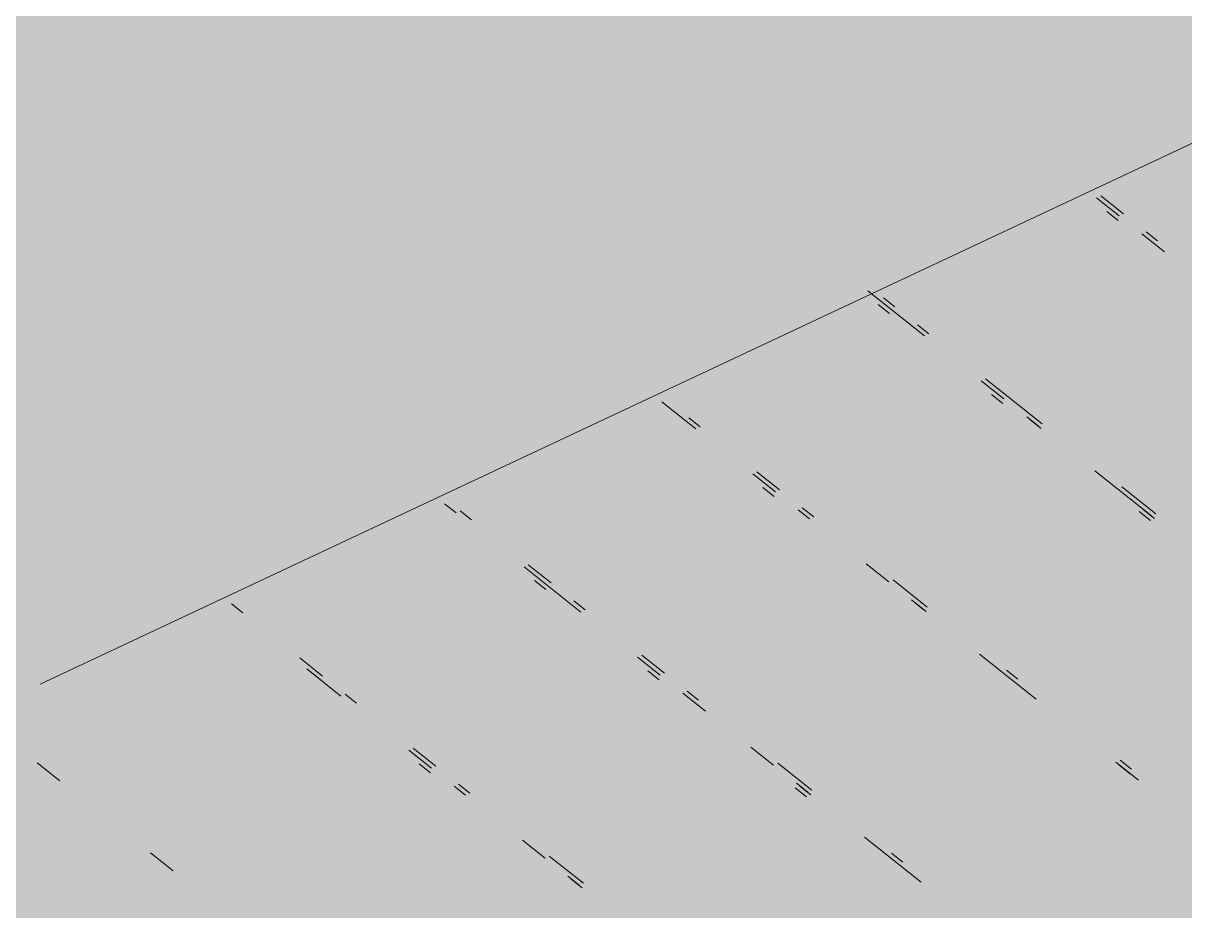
# Paper-space layout '03 3D Building and Roof' of a CAD drawing. Header units: millimetres. Extents: x 5 to 415, y 5 to 292.
# Drawn here: x 245.629 to 249.028, y 81.995 to 84.591 of the extents above; entities that cross this region are included whole.
import ezdxf

# ---------------------------------------------------------------- set-up
doc = ezdxf.new("R2010")
doc.units = ezdxf.units.MM
doc.layers.add('EXISTING', color=7, linetype='Continuous')
doc.layers.add('IMAGES', color=7, linetype='Continuous')

# ---------------------------------------------------------------- blocks, each defined once
blk = doc.blocks.new('SHEET_03')
at = {"layer": 'EXISTING', "color": 250, "lineweight": 9}
for p, q in [((245.6786, 82.6574), (249.3388, 84.3757)), ((248.7696, 84.08), (248.836, 84.0274)), ((248.8485, 84.0332), (248.7821, 84.0859)), ((248.8328, 84.0137), (248.7996, 84.0401)), ((248.9481, 83.9542), (248.9149, 83.9805)), ((248.9024, 83.9747), (248.9688, 83.922)), ((248.1007, 83.8079), (248.2667, 83.6762)), ((248.1796, 83.7611), (248.1464, 83.7875)), ((248.1639, 83.7416), (248.1307, 83.768)), ((248.2792, 83.6821), (248.246, 83.7084)), ((248.4326, 83.5445), (248.499, 83.4919)), ((248.6111, 83.4187), (248.4451, 83.5504)), ((248.4959, 83.4782), (248.4627, 83.5046)), ((247.4982, 83.4831), (247.5978, 83.4041)), ((247.6102, 83.41), (247.5771, 83.4363)), ((248.5654, 83.4392), (248.5986, 83.4128)), ((248.608, 83.4051), (248.5748, 83.4314)), ((247.7637, 83.2724), (247.8301, 83.2198)), ((247.8426, 83.2256), (247.7762, 83.2783)), ((248.7646, 83.2811), (248.9306, 83.1495)), ((247.827, 83.2061), (247.7938, 83.2325)), ((248.9431, 83.1553), (248.8435, 83.2343)), ((246.8625, 83.1847), (246.8957, 83.1584)), ((246.9413, 83.1379), (246.9081, 83.1642)), ((247.8965, 83.1671), (247.9297, 83.1407)), ((247.9422, 83.1466), (247.909, 83.1729)), ((248.9399, 83.1417), (248.9067, 83.168)), ((248.9274, 83.1358), (248.8942, 83.1622)), ((247.0948, 83.0003), (247.2608, 82.8686)), ((247.1737, 82.9535), (247.1073, 83.0062)), ((248.0957, 83.009), (248.1621, 82.9564)), ((247.1581, 82.934), (247.1249, 82.9604)), ((248.2742, 82.8832), (248.1746, 82.9622)), ((246.2724, 82.8658), (246.2392, 82.8921)), ((247.2733, 82.8745), (247.2401, 82.9008)), ((248.2285, 82.9037), (248.2617, 82.8773)), ((248.271, 82.8696), (248.2378, 82.8959)), ((246.5048, 82.6814), (246.4384, 82.7341)), ((247.4268, 82.7369), (247.4932, 82.6843)), ((247.5057, 82.6901), (247.4393, 82.7428)), ((248.4276, 82.7456), (248.5936, 82.614)), ((246.4591, 82.7019), (246.5587, 82.6229)), ((246.5017, 82.6678), (246.4685, 82.6941)), ((247.49, 82.6706), (247.4568, 82.697)), ((248.5397, 82.6725), (248.5065, 82.6988)), ((246.6044, 82.6024), (246.5712, 82.6287)), ((247.5596, 82.6316), (247.626, 82.5789)), ((247.6021, 82.5975), (247.5689, 82.6238)), ((247.6053, 82.6111), (247.5721, 82.6374)), ((246.7579, 82.4648), (246.8243, 82.4121)), ((246.8368, 82.418), (246.7704, 82.4707)), ((247.7587, 82.4735), (247.8251, 82.4209)), ((245.67, 82.4277), (245.7364, 82.375)), ((246.8211, 82.3985), (246.7879, 82.4249)), ((247.9372, 82.3477), (247.8376, 82.4267)), ((248.826, 82.4296), (248.8924, 82.3769)), ((248.8685, 82.3955), (248.8353, 82.4218)), ((248.8717, 82.4091), (248.8385, 82.4354)), ((246.8907, 82.3595), (246.9239, 82.3331)), ((246.9363, 82.339), (246.9032, 82.3653)), ((247.9216, 82.3282), (247.8884, 82.3546)), ((247.8915, 82.3682), (247.9247, 82.3418)), ((247.9341, 82.3341), (247.9009, 82.3604)), ((247.0898, 82.2014), (247.1562, 82.1488)), ((248.0907, 82.2102), (248.2567, 82.0785)), ((246.002, 82.1643), (246.0684, 82.1116)), ((247.2683, 82.0756), (247.1687, 82.1546)), ((248.2028, 82.137), (248.1696, 82.1633)), ((247.2226, 82.0961), (247.2558, 82.0697)), ((247.2652, 82.062), (247.232, 82.0883))]:
    blk.add_line(p, q, dxfattribs=at)
at = {"layer": 'IMAGES', "color": 7}
for points in [[(244.5255, 84.5424), (249.44, 84.5424), (244.5255, 84.6388), (249.44, 84.6388)], [(244.4291, 84.446), (249.1509, 84.446), (244.4291, 84.5424), (249.1509, 84.5424)], [(244.2364, 84.3496), (248.9582, 84.3496), (244.2364, 84.446), (248.9582, 84.446)], [(248.9582, 84.3496), (249.0545, 84.3496), (248.9582, 84.446), (249.0545, 84.446)], [(243.9473, 84.2532), (248.6691, 84.2532), (243.9473, 84.3496), (248.6691, 84.3496)], [(248.6691, 84.2532), (248.7655, 84.2532), (248.6691, 84.3496), (248.7655, 84.3496)], [(248.7655, 84.2532), (248.8618, 84.2532), (248.7655, 84.3496), (248.8618, 84.3496)], [(248.8618, 84.2532), (248.9582, 84.2532), (248.8618, 84.3496), (248.9582, 84.3496)], [(248.9582, 84.2532), (249.1509, 84.2532), (248.9582, 84.3496), (249.1509, 84.3496)], [(243.8509, 84.1568), (248.4764, 84.1568), (243.8509, 84.2532), (248.4764, 84.2532)], [(248.4764, 84.1568), (248.6691, 84.1568), (248.4764, 84.2532), (248.6691, 84.2532)], [(248.6691, 84.1568), (248.7655, 84.1568), (248.6691, 84.2532), (248.7655, 84.2532)], [(248.7655, 84.1568), (248.8618, 84.1568), (248.7655, 84.2532), (248.8618, 84.2532)], [(248.8618, 84.1568), (249.0545, 84.1568), (248.8618, 84.2532), (249.0545, 84.2532)], [(243.6582, 84.0604), (248.2836, 84.0604), (243.6582, 84.1568), (248.2836, 84.1568)], [(248.2836, 84.0604), (248.38, 84.0604), (248.2836, 84.1568), (248.38, 84.1568)], [(248.38, 84.0604), (248.4764, 84.0604), (248.38, 84.1568), (248.4764, 84.1568)], [(248.4764, 84.0604), (248.5727, 84.0604), (248.4764, 84.1568), (248.5727, 84.1568)], [(248.5727, 84.0604), (248.6691, 84.0604), (248.5727, 84.1568), (248.6691, 84.1568)], [(248.6691, 84.0604), (248.7655, 84.0604), (248.6691, 84.1568), (248.7655, 84.1568)], [(248.7655, 84.0604), (248.8618, 84.0604), (248.7655, 84.1568), (248.8618, 84.1568)], [(248.8618, 83.964), (248.9582, 83.964), (248.8618, 84.1568), (248.9582, 84.1568)], [(248.9582, 84.0604), (249.1509, 84.0604), (248.9582, 84.1568), (249.1509, 84.1568)], [(243.3691, 83.964), (248.0909, 83.964), (243.3691, 84.0604), (248.0909, 84.0604)], [(248.0909, 83.964), (248.1873, 83.964), (248.0909, 84.0604), (248.1873, 84.0604)], [(248.1873, 83.8676), (248.2836, 83.8676), (248.1873, 84.0604), (248.2836, 84.0604)], [(248.2836, 83.964), (248.38, 83.964), (248.2836, 84.0604), (248.38, 84.0604)], [(248.38, 83.964), (248.4764, 83.964), (248.38, 84.0604), (248.4764, 84.0604)], [(248.4764, 83.964), (248.5727, 83.964), (248.4764, 84.0604), (248.5727, 84.0604)], [(248.5727, 83.964), (248.6691, 83.964), (248.5727, 84.0604), (248.6691, 84.0604)], [(248.6691, 83.964), (248.7655, 83.964), (248.6691, 84.0604), (248.7655, 84.0604)], [(248.7655, 83.964), (248.8618, 83.964), (248.7655, 84.0604), (248.8618, 84.0604)], [(248.9582, 83.964), (249.0545, 83.964), (248.9582, 84.0604), (249.0545, 84.0604)], [(243.2727, 83.8676), (247.9945, 83.8676), (243.2727, 83.964), (247.9945, 83.964)], [(247.9945, 83.8676), (248.0909, 83.8676), (247.9945, 83.964), (248.0909, 83.964)], [(248.0909, 83.8676), (248.1873, 83.8676), (248.0909, 83.964), (248.1873, 83.964)], [(248.2836, 83.8676), (248.38, 83.8676), (248.2836, 83.964), (248.38, 83.964)], [(248.38, 83.8676), (248.4764, 83.8676), (248.38, 83.964), (248.4764, 83.964)], [(248.4764, 83.8676), (248.5727, 83.8676), (248.4764, 83.964), (248.5727, 83.964)], [(248.5727, 83.8676), (248.6691, 83.8676), (248.5727, 83.964), (248.6691, 83.964)], [(248.6691, 83.8676), (248.7655, 83.8676), (248.6691, 83.964), (248.7655, 83.964)], [(248.7655, 83.8676), (248.8618, 83.8676), (248.7655, 83.964), (248.8618, 83.964)], [(248.8618, 83.8676), (248.9582, 83.8676), (248.8618, 83.964), (248.9582, 83.964)], [(248.9582, 83.8676), (249.0545, 83.8676), (248.9582, 83.964), (249.0545, 83.964)], [(242.7909, 83.7712), (247.6091, 83.7712), (242.7909, 83.8676), (247.6091, 83.8676)], [(247.6091, 83.7712), (247.7055, 83.7712), (247.6091, 83.8676), (247.7055, 83.8676)], [(247.7055, 83.7712), (247.8982, 83.7712), (247.7055, 83.8676), (247.8982, 83.8676)], [(247.8982, 83.7712), (247.9945, 83.7712), (247.8982, 83.8676), (247.9945, 83.8676)], [(247.9945, 83.7712), (248.0909, 83.7712), (247.9945, 83.8676), (248.0909, 83.8676)], [(248.0909, 83.7712), (248.1873, 83.7712), (248.0909, 83.8676), (248.1873, 83.8676)], [(248.1873, 83.7712), (248.2836, 83.7712), (248.1873, 83.8676), (248.2836, 83.8676)], [(248.2836, 83.7712), (248.38, 83.7712), (248.2836, 83.8676), (248.38, 83.8676)], [(248.38, 83.7712), (248.4764, 83.7712), (248.38, 83.8676), (248.4764, 83.8676)], [(248.4764, 83.7712), (248.5727, 83.7712), (248.4764, 83.8676), (248.5727, 83.8676)], [(248.5727, 83.7712), (248.8618, 83.7712), (248.5727, 83.8676), (248.8618, 83.8676)], [(248.8618, 83.7712), (248.9582, 83.7712), (248.8618, 83.8676), (248.9582, 83.8676)], [(248.9582, 83.7712), (249.1509, 83.7712), (248.9582, 83.8676), (249.1509, 83.8676)], [(242.6945, 83.6748), (247.5127, 83.6748), (242.6945, 83.7712), (247.5127, 83.7712)], [(247.5127, 83.6748), (247.6091, 83.6748), (247.5127, 83.7712), (247.6091, 83.7712)], [(247.6091, 83.6748), (247.7055, 83.6748), (247.6091, 83.7712), (247.7055, 83.7712)], [(247.7055, 83.6748), (247.8018, 83.6748), (247.7055, 83.7712), (247.8018, 83.7712)], [(247.8018, 83.6748), (247.8982, 83.6748), (247.8018, 83.7712), (247.8982, 83.7712)], [(247.8982, 83.6748), (247.9945, 83.6748), (247.8982, 83.7712), (247.9945, 83.7712)], [(247.9945, 83.6748), (248.0909, 83.6748), (247.9945, 83.7712), (248.0909, 83.7712)], [(248.0909, 83.6748), (248.1873, 83.6748), (248.0909, 83.7712), (248.1873, 83.7712)], [(248.1873, 83.6748), (248.2836, 83.6748), (248.1873, 83.7712), (248.2836, 83.7712)], [(248.2836, 83.6748), (248.38, 83.6748), (248.2836, 83.7712), (248.38, 83.7712)], [(248.38, 83.6748), (248.4764, 83.6748), (248.38, 83.7712), (248.4764, 83.7712)], [(248.4764, 83.6748), (248.9582, 83.6748), (248.4764, 83.7712), (248.9582, 83.7712)], [(248.9582, 83.6748), (249.1509, 83.6748), (248.9582, 83.7712), (249.1509, 83.7712)], [(242.5018, 83.5784), (247.2236, 83.5784), (242.5018, 83.6748), (247.2236, 83.6748)], [(247.2236, 83.5784), (247.32, 83.5784), (247.2236, 83.6748), (247.32, 83.6748)], [(247.32, 83.5784), (247.4164, 83.5784), (247.32, 83.6748), (247.4164, 83.6748)], [(247.4164, 83.5784), (247.5127, 83.5784), (247.4164, 83.6748), (247.5127, 83.6748)], [(247.5127, 83.5784), (247.6091, 83.5784), (247.5127, 83.6748), (247.6091, 83.6748)], [(247.6091, 83.5784), (247.7055, 83.5784), (247.6091, 83.6748), (247.7055, 83.6748)], [(247.7055, 83.5784), (247.8018, 83.5784), (247.7055, 83.6748), (247.8018, 83.6748)], [(247.8018, 83.5784), (247.8982, 83.5784), (247.8018, 83.6748), (247.8982, 83.6748)], [(247.8982, 83.5784), (247.9945, 83.5784), (247.8982, 83.6748), (247.9945, 83.6748)], [(247.9945, 83.5784), (248.1873, 83.5784), (247.9945, 83.6748), (248.1873, 83.6748)], [(248.1873, 83.5784), (248.2836, 83.5784), (248.1873, 83.6748), (248.2836, 83.6748)], [(248.2836, 83.5784), (248.38, 83.5784), (248.2836, 83.6748), (248.38, 83.6748)], [(248.38, 83.5784), (248.4764, 83.5784), (248.38, 83.6748), (248.4764, 83.6748)], [(248.4764, 83.5784), (248.5727, 83.5784), (248.4764, 83.6748), (248.5727, 83.6748)], [(248.5727, 83.5784), (249.0545, 83.5784), (248.5727, 83.6748), (249.0545, 83.6748)], [(242.3091, 83.482), (247.2236, 83.482), (242.3091, 83.5784), (247.2236, 83.5784)], [(247.2236, 83.482), (247.4164, 83.482), (247.2236, 83.5784), (247.4164, 83.5784)], [(247.4164, 83.482), (247.5127, 83.482), (247.4164, 83.5784), (247.5127, 83.5784)], [(247.5127, 83.482), (247.6091, 83.482), (247.5127, 83.5784), (247.6091, 83.5784)], [(247.6091, 83.482), (247.7055, 83.482), (247.6091, 83.5784), (247.7055, 83.5784)], [(247.7055, 83.482), (247.8018, 83.482), (247.7055, 83.5784), (247.8018, 83.5784)], [(247.8018, 83.482), (247.8982, 83.482), (247.8018, 83.5784), (247.8982, 83.5784)], [(247.8982, 83.482), (248.1873, 83.482), (247.8982, 83.5784), (248.1873, 83.5784)], [(248.1873, 83.482), (248.2836, 83.482), (248.1873, 83.5784), (248.2836, 83.5784)], [(248.2836, 83.482), (248.38, 83.482), (248.2836, 83.5784), (248.38, 83.5784)], [(248.38, 83.482), (248.5727, 83.482), (248.38, 83.5784), (248.5727, 83.5784)], [(248.5727, 83.482), (249.1509, 83.482), (248.5727, 83.5784), (249.1509, 83.5784)], [(242.1164, 83.3856), (246.8382, 83.3856), (242.1164, 83.482), (246.8382, 83.482)], [(246.8382, 83.3856), (247.0309, 83.3856), (246.8382, 83.482), (247.0309, 83.482)], [(247.0309, 83.3856), (247.1273, 83.3856), (247.0309, 83.482), (247.1273, 83.482)], [(247.1273, 83.3856), (247.2236, 83.3856), (247.1273, 83.482), (247.2236, 83.482)], [(247.2236, 83.3856), (247.32, 83.3856), (247.2236, 83.482), (247.32, 83.482)], [(247.32, 83.3856), (247.4164, 83.3856), (247.32, 83.482), (247.4164, 83.482)], [(247.4164, 83.3856), (247.6091, 83.3856), (247.4164, 83.482), (247.6091, 83.482)], [(247.6091, 83.3856), (247.7055, 83.3856), (247.6091, 83.482), (247.7055, 83.482)], [(247.7055, 83.3856), (247.8018, 83.3856), (247.7055, 83.482), (247.8018, 83.482)], [(247.8018, 83.3856), (247.8982, 83.3856), (247.8018, 83.482), (247.8982, 83.482)], [(247.8982, 83.3856), (248.2836, 83.3856), (247.8982, 83.482), (248.2836, 83.482)], [(248.2836, 83.3856), (248.38, 83.3856), (248.2836, 83.482), (248.38, 83.482)], [(248.38, 83.3856), (248.4764, 83.3856), (248.38, 83.482), (248.4764, 83.482)], [(248.4764, 83.3856), (248.6691, 83.3856), (248.4764, 83.482), (248.6691, 83.482)], [(248.6691, 83.3856), (248.7655, 83.3856), (248.6691, 83.482), (248.7655, 83.482)], [(248.7655, 83.3856), (248.8618, 83.3856), (248.7655, 83.482), (248.8618, 83.482)], [(248.8618, 83.3856), (249.3436, 83.3856), (248.8618, 83.482), (249.3436, 83.482)], [(242.02, 83.2892), (246.6455, 83.2892), (242.02, 83.3856), (246.6455, 83.3856)], [(246.6455, 83.2892), (246.9345, 83.2892), (246.6455, 83.3856), (246.9345, 83.3856)], [(246.9345, 83.2892), (247.0309, 83.2892), (246.9345, 83.3856), (247.0309, 83.3856)], [(247.0309, 83.2892), (247.1273, 83.2892), (247.0309, 83.3856), (247.1273, 83.3856)], [(247.1273, 83.2892), (247.32, 83.2892), (247.1273, 83.3856), (247.32, 83.3856)], [(247.32, 83.2892), (247.4164, 83.2892), (247.32, 83.3856), (247.4164, 83.3856)], [(247.4164, 83.2892), (247.5127, 83.2892), (247.4164, 83.3856), (247.5127, 83.3856)], [(247.5127, 83.2892), (247.6091, 83.2892), (247.5127, 83.3856), (247.6091, 83.3856)], [(247.6091, 83.2892), (247.7055, 83.2892), (247.6091, 83.3856), (247.7055, 83.3856)], [(247.7055, 83.2892), (247.8018, 83.2892), (247.7055, 83.3856), (247.8018, 83.3856)], [(247.8018, 83.2892), (247.8982, 83.2892), (247.8018, 83.3856), (247.8982, 83.3856)], [(247.8982, 83.2892), (247.9945, 83.2892), (247.8982, 83.3856), (247.9945, 83.3856)], [(247.9945, 83.2892), (248.4764, 83.2892), (247.9945, 83.3856), (248.4764, 83.3856)], [(248.4764, 83.2892), (248.5727, 83.2892), (248.4764, 83.3856), (248.5727, 83.3856)], [(248.5727, 83.2892), (248.6691, 83.2892), (248.5727, 83.3856), (248.6691, 83.3856)], [(248.6691, 83.2892), (248.7655, 83.2892), (248.6691, 83.3856), (248.7655, 83.3856)], [(248.7655, 83.2892), (248.8618, 83.2892), (248.7655, 83.3856), (248.8618, 83.3856)], [(248.8618, 83.2892), (248.9582, 83.2892), (248.8618, 83.3856), (248.9582, 83.3856)], [(248.9582, 83.2892), (249.44, 83.2892), (248.9582, 83.3856), (249.44, 83.3856)], [(241.5382, 83.1928), (246.3564, 83.1928), (241.5382, 83.2892), (246.3564, 83.2892)], [(246.3564, 83.1928), (246.4527, 83.1928), (246.3564, 83.2892), (246.4527, 83.2892)], [(246.4527, 83.1928), (246.5491, 83.1928), (246.4527, 83.2892), (246.5491, 83.2892)], [(246.5491, 83.1928), (246.6455, 83.1928), (246.5491, 83.2892), (246.6455, 83.2892)], [(246.6455, 83.1928), (246.7418, 83.1928), (246.6455, 83.2892), (246.7418, 83.2892)], [(246.7418, 83.1928), (246.8382, 83.1928), (246.7418, 83.2892), (246.8382, 83.2892)], [(246.8382, 83.1928), (247.0309, 83.1928), (246.8382, 83.2892), (247.0309, 83.2892)], [(247.0309, 83.1928), (247.2236, 83.1928), (247.0309, 83.2892), (247.2236, 83.2892)], [(247.2236, 83.1928), (247.32, 83.1928), (247.2236, 83.2892), (247.32, 83.2892)], [(247.32, 83.1928), (247.4164, 83.1928), (247.32, 83.2892), (247.4164, 83.2892)], [(247.4164, 83.1928), (247.5127, 83.1928), (247.4164, 83.2892), (247.5127, 83.2892)], [(247.5127, 83.1928), (247.6091, 83.1928), (247.5127, 83.2892), (247.6091, 83.2892)], [(247.6091, 83.1928), (247.7055, 83.1928), (247.6091, 83.2892), (247.7055, 83.2892)], [(247.7055, 83.1928), (247.8018, 83.1928), (247.7055, 83.2892), (247.8018, 83.2892)], [(247.8018, 83.1928), (247.8982, 83.1928), (247.8018, 83.2892), (247.8982, 83.2892)], [(247.8982, 83.1928), (247.9945, 83.1928), (247.8982, 83.2892), (247.9945, 83.2892)], [(247.9945, 83.1928), (248.5727, 83.1928), (247.9945, 83.2892), (248.5727, 83.2892)], [(248.5727, 83.1928), (248.6691, 83.1928), (248.5727, 83.2892), (248.6691, 83.2892)], [(248.6691, 83.1928), (248.7655, 83.1928), (248.6691, 83.2892), (248.7655, 83.2892)], [(248.7655, 83.1928), (248.9582, 83.1928), (248.7655, 83.2892), (248.9582, 83.2892)], [(248.9582, 83.1928), (249.0545, 83.1928), (248.9582, 83.2892), (249.0545, 83.2892)], [(241.4418, 83.0964), (246.1636, 83.0964), (241.4418, 83.1928), (246.1636, 83.1928)], [(246.1636, 83.0964), (246.26, 83.0964), (246.1636, 83.1928), (246.26, 83.1928)], [(246.26, 83.0964), (246.3564, 83.0964), (246.26, 83.1928), (246.3564, 83.1928)], [(246.3564, 83.0964), (246.4527, 83.0964), (246.3564, 83.1928), (246.4527, 83.1928)], [(246.4527, 83.0964), (246.5491, 83.0964), (246.4527, 83.1928), (246.5491, 83.1928)], [(246.5491, 83.0964), (246.6455, 83.0964), (246.5491, 83.1928), (246.6455, 83.1928)], [(246.6455, 83.0964), (246.7418, 83.0964), (246.6455, 83.1928), (246.7418, 83.1928)], [(246.7418, 83.0964), (246.8382, 83.0964), (246.7418, 83.1928), (246.8382, 83.1928)], [(246.8382, 83.0964), (246.9345, 83.0964), (246.8382, 83.1928), (246.9345, 83.1928)], [(246.9345, 83.0964), (247.0309, 83.0964), (246.9345, 83.1928), (247.0309, 83.1928)], [(247.0309, 83.0964), (247.1273, 83.0964), (247.0309, 83.1928), (247.1273, 83.1928)], [(247.1273, 83.0964), (247.2236, 83.0964), (247.1273, 83.1928), (247.2236, 83.1928)], [(247.2236, 83.0964), (247.7055, 83.0964), (247.2236, 83.1928), (247.7055, 83.1928)], [(247.7055, 83.0964), (247.8018, 83.0964), (247.7055, 83.1928), (247.8018, 83.1928)], [(247.8018, 83.0964), (247.9945, 83.0964), (247.8018, 83.1928), (247.9945, 83.1928)], [(247.9945, 83.0964), (248.0909, 83.0964), (247.9945, 83.1928), (248.0909, 83.1928)], [(248.0909, 83.0964), (248.1873, 83.0964), (248.0909, 83.1928), (248.1873, 83.1928)], [(248.1873, 83.0964), (248.6691, 83.0964), (248.1873, 83.1928), (248.6691, 83.1928)], [(248.6691, 83.0964), (248.7655, 83.0964), (248.6691, 83.1928), (248.7655, 83.1928)], [(248.7655, 83.0964), (248.8618, 83.0964), (248.7655, 83.1928), (248.8618, 83.1928)], [(248.8618, 83.0964), (249.0545, 83.0964), (248.8618, 83.1928), (249.0545, 83.1928)], [(241.3455, 83), (246.1636, 83), (241.3455, 83.0964), (246.1636, 83.0964)], [(246.1636, 83), (246.26, 83), (246.1636, 83.0964), (246.26, 83.0964)], [(246.26, 83), (246.3564, 83), (246.26, 83.0964), (246.3564, 83.0964)], [(246.3564, 83), (246.4527, 83), (246.3564, 83.0964), (246.4527, 83.0964)], [(246.4527, 83), (246.5491, 83), (246.4527, 83.0964), (246.5491, 83.0964)], [(246.5491, 83), (246.6455, 83), (246.5491, 83.0964), (246.6455, 83.0964)], [(246.6455, 83), (246.7418, 83), (246.6455, 83.0964), (246.7418, 83.0964)], [(246.7418, 83), (246.9345, 83), (246.7418, 83.0964), (246.9345, 83.0964)], [(246.9345, 83), (247.0309, 83), (246.9345, 83.0964), (247.0309, 83.0964)], [(247.0309, 82.9036), (247.1273, 82.9036), (247.0309, 83.0964), (247.1273, 83.0964)], [(247.1273, 83), (247.2236, 83), (247.1273, 83.0964), (247.2236, 83.0964)], [(247.2236, 83), (247.32, 83), (247.2236, 83.0964), (247.32, 83.0964)], [(247.32, 83), (247.8982, 83), (247.32, 83.0964), (247.8982, 83.0964)], [(247.8982, 83), (247.9945, 83), (247.8982, 83.0964), (247.9945, 83.0964)], [(247.9945, 83), (248.0909, 83), (247.9945, 83.0964), (248.0909, 83.0964)], [(248.0909, 83), (248.1873, 83), (248.0909, 83.0964), (248.1873, 83.0964)], [(248.1873, 83), (248.2836, 83), (248.1873, 83.0964), (248.2836, 83.0964)], [(248.2836, 83), (248.7655, 83), (248.2836, 83.0964), (248.7655, 83.0964)], [(248.7655, 83), (248.8618, 83), (248.7655, 83.0964), (248.8618, 83.0964)], [(248.8618, 83), (248.9582, 83), (248.8618, 83.0964), (248.9582, 83.0964)], [(248.9582, 83), (249.0545, 83), (248.9582, 83.0964), (249.0545, 83.0964)], [(240.96, 82.8072), (245.7782, 82.8072), (240.96, 83), (245.7782, 83)], [(245.7782, 82.9036), (245.9709, 82.9036), (245.7782, 83), (245.9709, 83)], [(245.9709, 82.9036), (246.0673, 82.9036), (245.9709, 83), (246.0673, 83)], [(246.0673, 82.9036), (246.26, 82.9036), (246.0673, 83), (246.26, 83)], [(246.26, 82.9036), (246.3564, 82.9036), (246.26, 83), (246.3564, 83)], [(246.3564, 82.9036), (246.4527, 82.9036), (246.3564, 83), (246.4527, 83)], [(246.4527, 82.9036), (246.5491, 82.9036), (246.4527, 83), (246.5491, 83)], [(246.5491, 82.9036), (246.6455, 82.9036), (246.5491, 83), (246.6455, 83)], [(246.6455, 82.9036), (246.7418, 82.9036), (246.6455, 83), (246.7418, 83)], [(246.7418, 82.9036), (246.9345, 82.9036), (246.7418, 83), (246.9345, 83)], [(246.9345, 82.9036), (247.0309, 82.9036), (246.9345, 83), (247.0309, 83)], [(247.1273, 82.9036), (247.2236, 82.9036), (247.1273, 83), (247.2236, 83)], [(247.2236, 82.9036), (247.32, 82.9036), (247.2236, 83), (247.32, 83)], [(247.32, 82.9036), (247.4164, 82.9036), (247.32, 83), (247.4164, 83)], [(247.4164, 82.9036), (247.8982, 82.9036), (247.4164, 83), (247.8982, 83)], [(247.8982, 82.9036), (247.9945, 82.9036), (247.8982, 83), (247.9945, 83)], [(247.9945, 82.9036), (248.0909, 82.9036), (247.9945, 83), (248.0909, 83)], [(248.0909, 82.9036), (248.2836, 82.9036), (248.0909, 83), (248.2836, 83)], [(248.2836, 82.9036), (248.38, 82.9036), (248.2836, 83), (248.38, 83)], [(248.38, 82.9036), (248.9582, 82.9036), (248.38, 83), (248.9582, 83)], [(248.9582, 82.9036), (249.0545, 82.9036), (248.9582, 83), (249.0545, 83)], [(245.7782, 82.7108), (245.8745, 82.7108), (245.7782, 82.9036), (245.8745, 82.9036)], [(245.8745, 82.8072), (245.9709, 82.8072), (245.8745, 82.9036), (245.9709, 82.9036)], [(245.9709, 82.8072), (246.0673, 82.8072), (245.9709, 82.9036), (246.0673, 82.9036)], [(246.0673, 82.8072), (246.1636, 82.8072), (246.0673, 82.9036), (246.1636, 82.9036)], [(246.1636, 82.8072), (246.26, 82.8072), (246.1636, 82.9036), (246.26, 82.9036)], [(246.26, 82.8072), (246.3564, 82.8072), (246.26, 82.9036), (246.3564, 82.9036)], [(246.3564, 82.8072), (246.4527, 82.8072), (246.3564, 82.9036), (246.4527, 82.9036)], [(246.4527, 82.8072), (246.5491, 82.8072), (246.4527, 82.9036), (246.5491, 82.9036)], [(246.5491, 82.8072), (247.0309, 82.8072), (246.5491, 82.9036), (247.0309, 82.9036)], [(247.0309, 82.8072), (247.1273, 82.8072), (247.0309, 82.9036), (247.1273, 82.9036)], [(247.1273, 82.8072), (247.2236, 82.8072), (247.1273, 82.9036), (247.2236, 82.9036)], [(247.2236, 82.8072), (247.32, 82.8072), (247.2236, 82.9036), (247.32, 82.9036)], [(247.32, 82.8072), (247.4164, 82.8072), (247.32, 82.9036), (247.4164, 82.9036)], [(247.4164, 82.8072), (247.5127, 82.8072), (247.4164, 82.9036), (247.5127, 82.9036)], [(247.5127, 82.8072), (247.6091, 82.8072), (247.5127, 82.9036), (247.6091, 82.9036)], [(247.6091, 82.8072), (248.0909, 82.8072), (247.6091, 82.9036), (248.0909, 82.9036)], [(248.0909, 82.8072), (248.1873, 82.8072), (248.0909, 82.9036), (248.1873, 82.9036)], [(248.1873, 82.8072), (248.2836, 82.8072), (248.1873, 82.9036), (248.2836, 82.9036)], [(248.2836, 82.8072), (248.38, 82.8072), (248.2836, 82.9036), (248.38, 82.9036)], [(248.38, 82.8072), (248.4764, 82.8072), (248.38, 82.9036), (248.4764, 82.9036)], [(248.4764, 82.8072), (249.0545, 82.8072), (248.4764, 82.9036), (249.0545, 82.9036)], [(245.5855, 82.7108), (245.6818, 82.7108), (245.5855, 82.8072), (245.6818, 82.8072)], [(245.6818, 82.7108), (245.7782, 82.7108), (245.6818, 82.8072), (245.7782, 82.8072)], [(245.8745, 82.7108), (245.9709, 82.7108), (245.8745, 82.8072), (245.9709, 82.8072)], [(245.9709, 82.7108), (246.0673, 82.7108), (245.9709, 82.8072), (246.0673, 82.8072)], [(246.0673, 82.7108), (246.1636, 82.7108), (246.0673, 82.8072), (246.1636, 82.8072)], [(246.1636, 82.7108), (246.3564, 82.7108), (246.1636, 82.8072), (246.3564, 82.8072)], [(246.3564, 82.7108), (246.4527, 82.7108), (246.3564, 82.8072), (246.4527, 82.8072)], [(246.4527, 82.7108), (246.5491, 82.7108), (246.4527, 82.8072), (246.5491, 82.8072)], [(246.5491, 82.7108), (246.6455, 82.7108), (246.5491, 82.8072), (246.6455, 82.8072)], [(246.6455, 82.7108), (247.1273, 82.7108), (246.6455, 82.8072), (247.1273, 82.8072)], [(247.1273, 82.7108), (247.2236, 82.7108), (247.1273, 82.8072), (247.2236, 82.8072)], [(247.2236, 82.7108), (247.32, 82.7108), (247.2236, 82.8072), (247.32, 82.8072)], [(247.32, 82.7108), (247.4164, 82.7108), (247.32, 82.8072), (247.4164, 82.8072)], [(247.4164, 82.7108), (247.5127, 82.7108), (247.4164, 82.8072), (247.5127, 82.8072)], [(247.5127, 82.7108), (247.6091, 82.7108), (247.5127, 82.8072), (247.6091, 82.8072)], [(247.6091, 82.7108), (247.7055, 82.7108), (247.6091, 82.8072), (247.7055, 82.8072)], [(247.7055, 82.7108), (248.1873, 82.7108), (247.7055, 82.8072), (248.1873, 82.8072)], [(248.1873, 82.7108), (248.2836, 82.7108), (248.1873, 82.8072), (248.2836, 82.8072)], [(248.2836, 82.7108), (248.38, 82.7108), (248.2836, 82.8072), (248.38, 82.8072)], [(248.38, 82.7108), (248.4764, 82.7108), (248.38, 82.8072), (248.4764, 82.8072)], [(248.4764, 82.7108), (248.5727, 82.7108), (248.4764, 82.8072), (248.5727, 82.8072)], [(248.5727, 82.7108), (248.6691, 82.7108), (248.5727, 82.8072), (248.6691, 82.8072)], [(248.6691, 82.7108), (249.1509, 82.7108), (248.6691, 82.8072), (249.1509, 82.8072)], [(245.5855, 82.6144), (245.6818, 82.6144), (245.5855, 82.7108), (245.6818, 82.7108)], [(245.6818, 82.6144), (245.7782, 82.6144), (245.6818, 82.7108), (245.7782, 82.7108)], [(245.7782, 82.6144), (245.8745, 82.6144), (245.7782, 82.7108), (245.8745, 82.7108)], [(245.8745, 82.6144), (245.9709, 82.6144), (245.8745, 82.7108), (245.9709, 82.7108)], [(245.9709, 82.6144), (246.0673, 82.6144), (245.9709, 82.7108), (246.0673, 82.7108)], [(246.0673, 82.6144), (246.1636, 82.6144), (246.0673, 82.7108), (246.1636, 82.7108)], [(246.1636, 82.6144), (246.26, 82.6144), (246.1636, 82.7108), (246.26, 82.7108)], [(246.26, 82.6144), (246.3564, 82.6144), (246.26, 82.7108), (246.3564, 82.7108)], [(246.3564, 82.6144), (246.4527, 82.6144), (246.3564, 82.7108), (246.4527, 82.7108)], [(246.4527, 82.6144), (246.6455, 82.6144), (246.4527, 82.7108), (246.6455, 82.7108)], [(246.6455, 82.6144), (246.7418, 82.6144), (246.6455, 82.7108), (246.7418, 82.7108)], [(246.7418, 82.6144), (247.2236, 82.6144), (246.7418, 82.7108), (247.2236, 82.7108)], [(247.2236, 82.6144), (247.32, 82.6144), (247.2236, 82.7108), (247.32, 82.7108)], [(247.32, 82.6144), (247.4164, 82.6144), (247.32, 82.7108), (247.4164, 82.7108)], [(247.4164, 82.6144), (247.5127, 82.6144), (247.4164, 82.7108), (247.5127, 82.7108)], [(247.5127, 82.6144), (247.6091, 82.6144), (247.5127, 82.7108), (247.6091, 82.7108)], [(247.6091, 82.6144), (247.7055, 82.6144), (247.6091, 82.7108), (247.7055, 82.7108)], [(247.7055, 82.6144), (247.8018, 82.6144), (247.7055, 82.7108), (247.8018, 82.7108)], [(247.8018, 82.6144), (248.2836, 82.6144), (247.8018, 82.7108), (248.2836, 82.7108)], [(248.2836, 82.6144), (248.38, 82.6144), (248.2836, 82.7108), (248.38, 82.7108)], [(248.38, 82.6144), (248.4764, 82.6144), (248.38, 82.7108), (248.4764, 82.7108)], [(248.4764, 82.6144), (248.6691, 82.6144), (248.4764, 82.7108), (248.6691, 82.7108)], [(248.6691, 82.6144), (248.7655, 82.6144), (248.6691, 82.7108), (248.7655, 82.7108)], [(248.7655, 82.6144), (248.8618, 82.6144), (248.7655, 82.7108), (248.8618, 82.7108)], [(248.8618, 82.6144), (249.44, 82.6144), (248.8618, 82.7108), (249.44, 82.7108)], [(245.4891, 82.518), (245.7782, 82.518), (245.4891, 82.6144), (245.7782, 82.6144)], [(245.7782, 82.518), (245.8745, 82.518), (245.7782, 82.6144), (245.8745, 82.6144)], [(245.8745, 82.518), (245.9709, 82.518), (245.8745, 82.6144), (245.9709, 82.6144)], [(245.9709, 82.518), (246.3564, 82.518), (245.9709, 82.6144), (246.3564, 82.6144)], [(246.3564, 82.518), (246.4527, 82.518), (246.3564, 82.6144), (246.4527, 82.6144)], [(246.4527, 82.518), (246.5491, 82.518), (246.4527, 82.6144), (246.5491, 82.6144)], [(246.5491, 82.518), (246.7418, 82.518), (246.5491, 82.6144), (246.7418, 82.6144)], [(246.7418, 82.518), (246.8382, 82.518), (246.7418, 82.6144), (246.8382, 82.6144)], [(246.8382, 82.518), (246.9345, 82.518), (246.8382, 82.6144), (246.9345, 82.6144)], [(246.9345, 82.518), (247.32, 82.518), (246.9345, 82.6144), (247.32, 82.6144)], [(247.32, 82.518), (247.4164, 82.518), (247.32, 82.6144), (247.4164, 82.6144)], [(247.4164, 82.518), (247.5127, 82.518), (247.4164, 82.6144), (247.5127, 82.6144)], [(247.5127, 82.518), (247.6091, 82.518), (247.5127, 82.6144), (247.6091, 82.6144)], [(247.6091, 82.518), (247.7055, 82.518), (247.6091, 82.6144), (247.7055, 82.6144)], [(247.7055, 82.518), (247.8018, 82.518), (247.7055, 82.6144), (247.8018, 82.6144)], [(247.8018, 82.518), (247.8982, 82.518), (247.8018, 82.6144), (247.8982, 82.6144)], [(247.8982, 82.518), (248.38, 82.518), (247.8982, 82.6144), (248.38, 82.6144)], [(248.38, 82.518), (248.4764, 82.518), (248.38, 82.6144), (248.4764, 82.6144)], [(248.4764, 82.518), (248.5727, 82.518), (248.4764, 82.6144), (248.5727, 82.6144)], [(248.5727, 82.518), (248.7655, 82.518), (248.5727, 82.6144), (248.7655, 82.6144)], [(248.7655, 82.518), (248.8618, 82.518), (248.7655, 82.6144), (248.8618, 82.6144)], [(248.8618, 82.518), (248.9582, 82.518), (248.8618, 82.6144), (248.9582, 82.6144)], [(248.9582, 82.518), (249.44, 82.518), (248.9582, 82.6144), (249.44, 82.6144)], [(245.5855, 82.4216), (245.6818, 82.4216), (245.5855, 82.518), (245.6818, 82.518)], [(245.6818, 82.4216), (245.7782, 82.4216), (245.6818, 82.518), (245.7782, 82.518)], [(245.7782, 82.4216), (245.8745, 82.4216), (245.7782, 82.518), (245.8745, 82.518)], [(245.8745, 82.4216), (245.9709, 82.4216), (245.8745, 82.518), (245.9709, 82.518)], [(245.9709, 82.4216), (246.0673, 82.4216), (245.9709, 82.518), (246.0673, 82.518)], [(246.0673, 82.4216), (246.5491, 82.4216), (246.0673, 82.518), (246.5491, 82.518)], [(246.5491, 82.4216), (246.6455, 82.4216), (246.5491, 82.518), (246.6455, 82.518)], [(246.6455, 82.4216), (246.7418, 82.4216), (246.6455, 82.518), (246.7418, 82.518)], [(246.7418, 82.4216), (246.8382, 82.4216), (246.7418, 82.518), (246.8382, 82.518)], [(246.8382, 82.4216), (246.9345, 82.4216), (246.8382, 82.518), (246.9345, 82.518)], [(246.9345, 82.4216), (247.0309, 82.4216), (246.9345, 82.518), (247.0309, 82.518)], [(247.0309, 82.4216), (247.5127, 82.4216), (247.0309, 82.518), (247.5127, 82.518)], [(247.5127, 82.4216), (247.6091, 82.4216), (247.5127, 82.518), (247.6091, 82.518)], [(247.6091, 82.4216), (247.8018, 82.4216), (247.6091, 82.518), (247.8018, 82.518)], [(247.8018, 82.4216), (247.8982, 82.4216), (247.8018, 82.518), (247.8982, 82.518)], [(247.8982, 82.4216), (247.9945, 82.4216), (247.8982, 82.518), (247.9945, 82.518)], [(247.9945, 82.4216), (248.4764, 82.4216), (247.9945, 82.518), (248.4764, 82.518)], [(248.4764, 82.4216), (248.5727, 82.4216), (248.4764, 82.518), (248.5727, 82.518)], [(248.5727, 82.4216), (248.6691, 82.4216), (248.5727, 82.518), (248.6691, 82.518)], [(248.6691, 82.4216), (248.8618, 82.4216), (248.6691, 82.518), (248.8618, 82.518)], [(248.8618, 82.4216), (248.9582, 82.4216), (248.8618, 82.518), (248.9582, 82.518)], [(248.9582, 82.4216), (249.0545, 82.4216), (248.9582, 82.518), (249.0545, 82.518)], [(245.5855, 82.3252), (245.6818, 82.3252), (245.5855, 82.4216), (245.6818, 82.4216)], [(245.6818, 82.3252), (245.7782, 82.3252), (245.6818, 82.4216), (245.7782, 82.4216)], [(245.7782, 82.3252), (245.8745, 82.3252), (245.7782, 82.4216), (245.8745, 82.4216)], [(245.8745, 82.3252), (245.9709, 82.3252), (245.8745, 82.4216), (245.9709, 82.4216)], [(245.9709, 82.3252), (246.0673, 82.3252), (245.9709, 82.4216), (246.0673, 82.4216)], [(246.0673, 82.3252), (246.1636, 82.3252), (246.0673, 82.4216), (246.1636, 82.4216)], [(246.1636, 82.3252), (246.6455, 82.3252), (246.1636, 82.4216), (246.6455, 82.4216)], [(246.6455, 82.3252), (246.7418, 82.3252), (246.6455, 82.4216), (246.7418, 82.4216)], [(246.7418, 82.3252), (246.8382, 82.3252), (246.7418, 82.4216), (246.8382, 82.4216)], [(246.8382, 82.3252), (246.9345, 82.3252), (246.8382, 82.4216), (246.9345, 82.4216)], [(246.9345, 82.3252), (247.0309, 82.3252), (246.9345, 82.4216), (247.0309, 82.4216)], [(247.0309, 82.3252), (247.1273, 82.3252), (247.0309, 82.4216), (247.1273, 82.4216)], [(247.1273, 82.3252), (247.6091, 82.3252), (247.1273, 82.4216), (247.6091, 82.4216)], [(247.6091, 82.3252), (247.8018, 82.3252), (247.6091, 82.4216), (247.8018, 82.4216)], [(247.8018, 82.3252), (247.9945, 82.3252), (247.8018, 82.4216), (247.9945, 82.4216)], [(247.9945, 82.3252), (248.0909, 82.3252), (247.9945, 82.4216), (248.0909, 82.4216)], [(248.0909, 82.3252), (248.1873, 82.3252), (248.0909, 82.4216), (248.1873, 82.4216)], [(248.1873, 82.3252), (248.6691, 82.3252), (248.1873, 82.4216), (248.6691, 82.4216)], [(248.6691, 82.3252), (248.7655, 82.3252), (248.6691, 82.4216), (248.7655, 82.4216)], [(248.7655, 82.3252), (248.8618, 82.3252), (248.7655, 82.4216), (248.8618, 82.4216)], [(248.8618, 82.3252), (248.9582, 82.3252), (248.8618, 82.4216), (248.9582, 82.4216)], [(248.9582, 82.3252), (249.0545, 82.3252), (248.9582, 82.4216), (249.0545, 82.4216)], [(245.5855, 82.2288), (245.6818, 82.2288), (245.5855, 82.3252), (245.6818, 82.3252)], [(245.6818, 82.2288), (245.7782, 82.2288), (245.6818, 82.3252), (245.7782, 82.3252)], [(245.7782, 82.2288), (245.9709, 82.2288), (245.7782, 82.3252), (245.9709, 82.3252)], [(245.9709, 82.2288), (246.0673, 82.2288), (245.9709, 82.3252), (246.0673, 82.3252)], [(246.0673, 82.2288), (246.1636, 82.2288), (246.0673, 82.3252), (246.1636, 82.3252)], [(246.1636, 82.2288), (246.26, 82.2288), (246.1636, 82.3252), (246.26, 82.3252)], [(246.26, 82.2288), (246.3564, 82.2288), (246.26, 82.3252), (246.3564, 82.3252)], [(246.3564, 82.2288), (246.7418, 82.2288), (246.3564, 82.3252), (246.7418, 82.3252)], [(246.7418, 82.2288), (246.8382, 82.2288), (246.7418, 82.3252), (246.8382, 82.3252)], [(246.8382, 82.2288), (246.9345, 82.2288), (246.8382, 82.3252), (246.9345, 82.3252)], [(246.9345, 82.2288), (247.1273, 82.2288), (246.9345, 82.3252), (247.1273, 82.3252)], [(247.1273, 82.2288), (247.2236, 82.2288), (247.1273, 82.3252), (247.2236, 82.3252)], [(247.2236, 82.2288), (247.7055, 82.2288), (247.2236, 82.3252), (247.7055, 82.3252)], [(247.7055, 82.2288), (247.8018, 82.2288), (247.7055, 82.3252), (247.8018, 82.3252)], [(247.8018, 82.2288), (247.8982, 82.2288), (247.8018, 82.3252), (247.8982, 82.3252)], [(247.8982, 82.2288), (248.0909, 82.2288), (247.8982, 82.3252), (248.0909, 82.3252)], [(248.0909, 82.2288), (248.1873, 82.2288), (248.0909, 82.3252), (248.1873, 82.3252)], [(248.1873, 82.2288), (248.2836, 82.2288), (248.1873, 82.3252), (248.2836, 82.3252)], [(248.2836, 82.2288), (248.8618, 82.2288), (248.2836, 82.3252), (248.8618, 82.3252)], [(248.8618, 82.2288), (249.0545, 82.2288), (248.8618, 82.3252), (249.0545, 82.3252)], [(245.2, 82.1324), (245.6818, 82.1324), (245.2, 82.2288), (245.6818, 82.2288)], [(245.6818, 82.1324), (245.7782, 82.1324), (245.6818, 82.2288), (245.7782, 82.2288)], [(245.7782, 82.1324), (245.8745, 82.1324), (245.7782, 82.2288), (245.8745, 82.2288)], [(245.8745, 82.1324), (245.9709, 82.1324), (245.8745, 82.2288), (245.9709, 82.2288)], [(245.9709, 82.1324), (246.0673, 82.1324), (245.9709, 82.2288), (246.0673, 82.2288)], [(246.0673, 82.1324), (246.1636, 82.1324), (246.0673, 82.2288), (246.1636, 82.2288)], [(246.1636, 82.1324), (246.26, 82.1324), (246.1636, 82.2288), (246.26, 82.2288)], [(246.26, 82.1324), (246.4527, 82.1324), (246.26, 82.2288), (246.4527, 82.2288)], [(246.4527, 82.1324), (246.8382, 82.1324), (246.4527, 82.2288), (246.8382, 82.2288)], [(246.8382, 82.1324), (246.9345, 82.1324), (246.8382, 82.2288), (246.9345, 82.2288)], [(246.9345, 82.1324), (247.0309, 82.1324), (246.9345, 82.2288), (247.0309, 82.2288)], [(247.0309, 82.1324), (247.1273, 82.1324), (247.0309, 82.2288), (247.1273, 82.2288)], [(247.1273, 82.1324), (247.2236, 82.1324), (247.1273, 82.2288), (247.2236, 82.2288)], [(247.2236, 82.1324), (247.32, 82.1324), (247.2236, 82.2288), (247.32, 82.2288)], [(247.32, 82.1324), (247.8982, 82.1324), (247.32, 82.2288), (247.8982, 82.2288)], [(247.8982, 82.1324), (247.9945, 82.1324), (247.8982, 82.2288), (247.9945, 82.2288)], [(247.9945, 82.1324), (248.0909, 82.1324), (247.9945, 82.2288), (248.0909, 82.2288)], [(248.0909, 82.1324), (248.1873, 82.1324), (248.0909, 82.2288), (248.1873, 82.2288)], [(248.1873, 82.1324), (248.2836, 82.1324), (248.1873, 82.2288), (248.2836, 82.2288)], [(248.2836, 82.1324), (248.38, 82.1324), (248.2836, 82.2288), (248.38, 82.2288)], [(248.38, 82.1324), (248.8618, 82.1324), (248.38, 82.2288), (248.8618, 82.2288)], [(248.8618, 82.1324), (248.9582, 82.1324), (248.8618, 82.2288), (248.9582, 82.2288)], [(248.9582, 82.1324), (249.0545, 82.1324), (248.9582, 82.2288), (249.0545, 82.2288)], [(245.3927, 82.036), (245.8745, 82.036), (245.3927, 82.1324), (245.8745, 82.1324)], [(245.8745, 82.036), (245.9709, 82.036), (245.8745, 82.1324), (245.9709, 82.1324)], [(245.9709, 82.036), (246.0673, 82.036), (245.9709, 82.1324), (246.0673, 82.1324)], [(246.0673, 82.036), (246.1636, 82.036), (246.0673, 82.1324), (246.1636, 82.1324)], [(246.1636, 82.036), (246.26, 82.036), (246.1636, 82.1324), (246.26, 82.1324)], [(246.26, 82.036), (246.4527, 82.036), (246.26, 82.1324), (246.4527, 82.1324)], [(246.4527, 82.036), (246.5491, 82.036), (246.4527, 82.1324), (246.5491, 82.1324)], [(246.5491, 82.036), (247.0309, 82.036), (246.5491, 82.1324), (247.0309, 82.1324)], [(247.0309, 82.036), (247.1273, 82.036), (247.0309, 82.1324), (247.1273, 82.1324)], [(247.1273, 82.036), (247.32, 82.036), (247.1273, 82.1324), (247.32, 82.1324)], [(247.32, 82.036), (247.4164, 82.036), (247.32, 82.1324), (247.4164, 82.1324)], [(247.4164, 82.036), (247.5127, 82.036), (247.4164, 82.1324), (247.5127, 82.1324)], [(247.5127, 82.036), (247.9945, 82.036), (247.5127, 82.1324), (247.9945, 82.1324)], [(247.9945, 82.036), (248.0909, 82.036), (247.9945, 82.1324), (248.0909, 82.1324)], [(248.0909, 82.036), (248.1873, 82.036), (248.0909, 82.1324), (248.1873, 82.1324)], [(248.1873, 82.036), (248.2836, 82.036), (248.1873, 82.1324), (248.2836, 82.1324)], [(248.2836, 82.036), (248.38, 82.036), (248.2836, 82.1324), (248.38, 82.1324)], [(248.38, 82.036), (248.4764, 82.036), (248.38, 82.1324), (248.4764, 82.1324)], [(248.4764, 82.036), (248.9582, 82.036), (248.4764, 82.1324), (248.9582, 82.1324)], [(248.9582, 82.036), (249.0545, 82.036), (248.9582, 82.1324), (249.0545, 82.1324)], [(245.4891, 81.9396), (245.9709, 81.9396), (245.4891, 82.036), (245.9709, 82.036)], [(245.9709, 81.9396), (246.0673, 81.9396), (245.9709, 82.036), (246.0673, 82.036)], [(246.0673, 81.9396), (246.1636, 81.9396), (246.0673, 82.036), (246.1636, 82.036)], [(246.1636, 81.9396), (246.26, 81.9396), (246.1636, 82.036), (246.26, 82.036)], [(246.26, 81.9396), (246.4527, 81.9396), (246.26, 82.036), (246.4527, 82.036)], [(246.4527, 81.9396), (246.5491, 81.9396), (246.4527, 82.036), (246.5491, 82.036)], [(246.5491, 81.9396), (246.6455, 81.9396), (246.5491, 82.036), (246.6455, 82.036)], [(246.6455, 81.9396), (247.2236, 81.9396), (246.6455, 82.036), (247.2236, 82.036)], [(247.2236, 81.9396), (247.32, 81.9396), (247.2236, 82.036), (247.32, 82.036)], [(247.32, 81.9396), (247.4164, 81.9396), (247.32, 82.036), (247.4164, 82.036)], [(247.4164, 81.9396), (247.5127, 81.9396), (247.4164, 82.036), (247.5127, 82.036)], [(247.5127, 81.9396), (247.6091, 81.9396), (247.5127, 82.036), (247.6091, 82.036)], [(247.6091, 81.9396), (248.0909, 81.9396), (247.6091, 82.036), (248.0909, 82.036)], [(248.0909, 81.9396), (248.1873, 81.9396), (248.0909, 82.036), (248.1873, 82.036)], [(248.1873, 81.9396), (248.2836, 81.9396), (248.1873, 82.036), (248.2836, 82.036)], [(248.2836, 81.9396), (248.4764, 81.9396), (248.2836, 82.036), (248.4764, 82.036)], [(248.4764, 81.9396), (248.5727, 81.9396), (248.4764, 82.036), (248.5727, 82.036)], [(248.5727, 81.9396), (248.6691, 81.9396), (248.5727, 82.036), (248.6691, 82.036)], [(248.6691, 81.9396), (249.1509, 81.9396), (248.6691, 82.036), (249.1509, 82.036)]]:
    blk.add_solid(points, dxfattribs=at)

psp = doc.layouts.new('03 3D Building and Roof')

# ---------------------------------------------------------------- block references
psp.add_blockref('SHEET_03', (0, 0))

doc.saveas('drawing.dxf')
